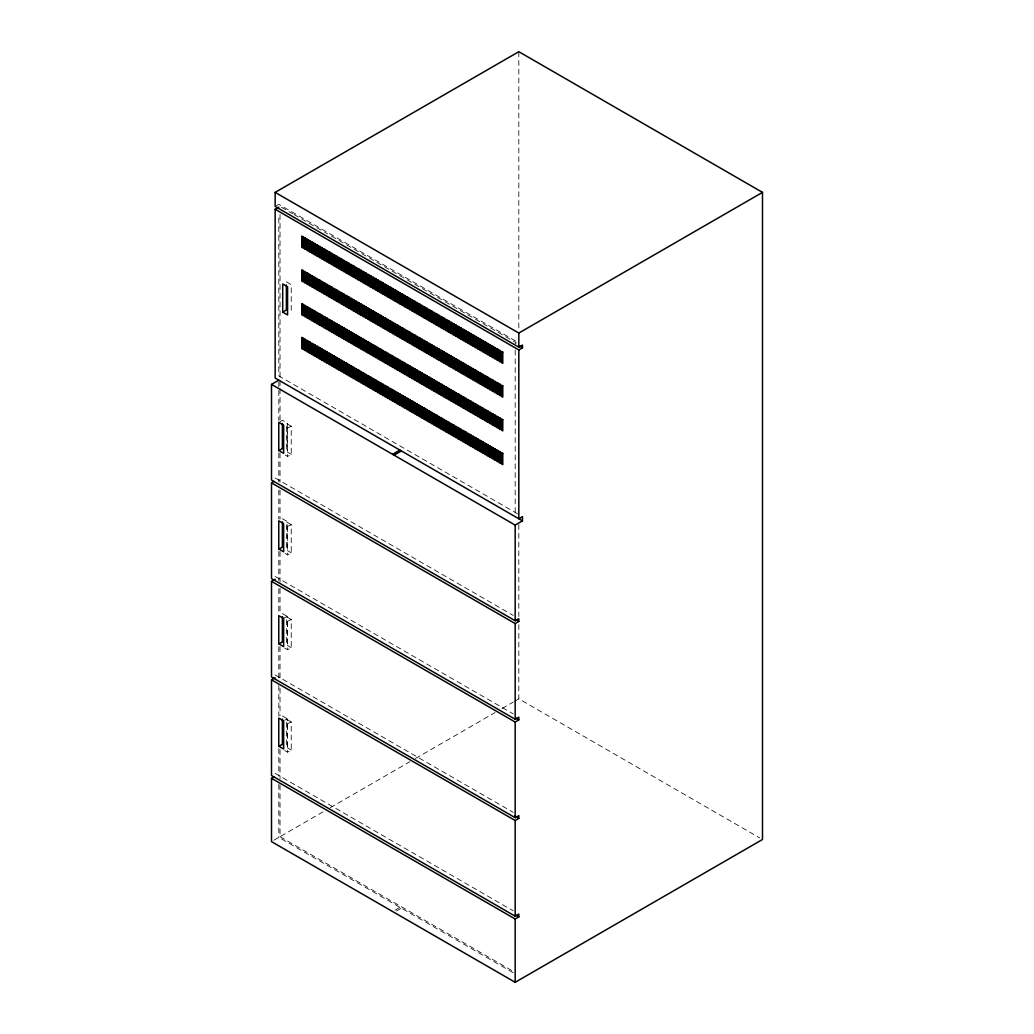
<?xml version="1.0" encoding="UTF-8"?>
<svg xmlns="http://www.w3.org/2000/svg" width="1034" height="1034" viewBox="0 0 1034 1034"><rect width="100%" height="100%" fill="white"/><g stroke="black" fill="none" stroke-linecap="round" stroke-linejoin="round"><path stroke-width="0.75" stroke-dasharray="5 3.75" d="M276.375 205.74L278.818 204.331L516.91 341.802M279.981 421.665L282.424 420.256L287.297 423.061L287.297 451.199M287.297 428.128L291.239 426.189L291.239 454.327L287.581 456.433L285.151 455.025M515.178 343.611L516.393 342.9L328.98 234.705M287.297 526.603L291.239 524.665L291.239 552.802L287.581 554.909L285.151 553.5M283.923 618.073L287.297 616.367L287.297 644.505M287.297 621.421L291.239 619.482L291.239 647.62L287.581 649.727L283.923 647.62M284.854 720.207L287.297 718.798L287.297 746.936M287.297 723.865L291.239 721.926L291.239 750.064L287.581 752.17L283.923 750.064M273.945 840.215L278.818 837.398L515.178 973.86M280.033 785.116L280.033 836.7L323.319 811.703M330.311 807.67L409.903 761.722M415.487 758.491L495.092 712.542M502.072 708.51L513.239 702.06M514.635 701.246L518.822 698.829L759.706 837.902M395.04 910.127L399.912 907.322M396.513 910.98L401.386 908.162M281.429 207.252L292.622 213.715M294.018 214.516L327.584 233.904M286.366 281.855L291.239 284.66L291.239 312.798M517.607 513.833L278.818 375.962L278.818 215.188M291.239 426.189L286.366 423.371L286.366 451.509L291.239 454.327M275.16 477.966L513.252 615.424M282.424 518.732L287.297 521.55L287.297 549.674M291.239 524.665L286.366 521.847L286.366 549.985L291.239 552.802M275.16 576.442L513.252 713.899M282.424 613.55L287.297 616.367M291.239 619.482L286.366 616.665L286.366 644.802L291.239 647.62M275.16 674.918L513.252 812.375M282.424 715.993L287.297 718.798M291.239 721.926L286.366 719.108L286.366 747.246L291.239 750.064M275.16 773.393L513.252 910.851M280.033 836.7L513.588 971.546M518.822 51.7L518.822 330.893M518.822 524.548L518.822 616.523M518.822 624.601L518.822 698.829M515.178 350.035L515.178 512.425M287.581 428.296L287.581 456.433M287.581 526.771L287.581 554.909M287.581 621.589L287.581 649.727M287.581 724.033L287.581 752.17M280.033 214.503L280.033 378.922M280.033 380.538L280.033 386.974M280.033 388.59L280.033 420.825M280.033 453.073L280.033 482.077M280.033 490.142L280.033 519.158M280.033 551.393L280.033 582.013M280.033 588.462L280.033 614.261M280.033 646.496L280.033 680.346M280.033 688.398L280.033 715.799M280.033 749.65L280.033 778.667M278.818 381.804L278.818 420.579M278.818 452.892L278.818 481.973M278.818 490.051L278.818 519.133M278.818 551.445L278.818 580.526M278.818 588.604L278.818 614.454M278.818 646.767L278.818 679.067M278.818 685.529L278.818 716.226M278.818 748.538L278.818 776.004M278.818 784.082L278.818 837.398"/><path stroke-width="1.5" d="M518.822 349.944L518.822 518.758L522.48 516.651L522.48 520.865L275.16 378.082L275.16 209.256L518.822 349.944L522.48 347.825L522.48 345.02L518.822 347.127L275.16 206.451L275.16 192.376L518.822 51.7L762.497 192.376L762.497 839.505L515.178 982.3L271.503 841.624L271.503 778.318L273.945 776.909M275.16 209.256L278.818 207.149M282.709 312.1L287.581 314.905L287.581 286.767L282.709 283.962L282.709 312.1L286.366 309.98L286.366 284.97M271.503 778.318L515.178 918.993L518.822 916.887L518.822 914.069L515.178 916.176L271.503 775.5L271.503 679.842L515.178 820.518L518.822 818.411L518.822 815.593L515.178 817.7L271.503 677.024L271.503 581.366L515.178 722.042L518.822 719.935L518.822 717.118L515.178 719.225L271.503 578.549L271.503 482.891L515.178 623.567L518.822 621.46L518.822 618.642L515.178 620.749L271.503 480.073L271.503 384.402L278.818 380.189M278.766 450.501L283.639 453.319L283.639 425.181L278.766 422.363L278.766 450.501L282.709 448.562L282.709 425.478M275.16 192.376L518.822 333.051L762.497 192.376M271.503 482.891L273.945 481.482M392.61 454.327L399.912 450.1M394.07 455.167L401.386 450.953M278.766 548.976L283.639 551.794L283.639 523.656L278.766 520.839L278.766 548.976L282.709 547.038L282.709 523.967M271.503 581.366L275.16 579.247M278.766 643.794L283.639 646.612L283.639 618.474L278.766 615.657L278.766 643.794L282.709 641.856L282.709 618.784M271.503 384.402L515.178 525.091L522.48 520.865M271.503 679.842L275.16 677.722M278.766 746.238L283.639 749.055L283.639 720.918L278.766 718.1L278.766 746.238L282.709 744.286L282.709 721.215M518.822 345.718L522.48 347.825M516.044 619.844L518.822 621.46M516.044 718.32L518.822 719.935M514.648 815.994L518.822 818.411M516.044 915.271L518.822 916.887M518.822 333.051L518.822 347.127M515.178 525.091L515.178 620.749M515.178 623.567L515.178 719.225M515.178 722.042L515.178 817.7M515.178 820.518L515.178 916.176M515.178 918.993L515.178 982.3M282.424 423.384L282.424 448.394M282.424 521.86L282.424 546.87M282.424 616.678L282.424 641.687M282.424 719.121L282.424 744.131M302.975 236.747L301.76 236.049L301.76 247.307L302.975 248.005L302.975 236.747M305.418 238.156L304.19 237.458L304.19 248.703L305.418 249.414L305.418 238.156M307.848 239.565L306.633 238.854L306.633 250.112L307.848 250.823L307.848 239.565M310.29 240.974L309.063 240.263L309.063 251.52L310.29 252.218L310.29 240.974M312.72 242.383L311.505 241.672L311.505 252.929L312.72 253.627L312.72 242.383M315.163 243.778L313.935 243.08L313.935 254.338L315.163 255.036L315.163 243.778M317.593 245.187L316.378 244.489L316.378 255.747L317.593 256.445L317.593 245.187M320.036 246.596L318.821 245.898L318.821 257.143L320.036 257.854L320.036 246.596M322.466 248.005L321.251 247.307L321.251 258.552L322.466 259.263L322.466 248.005M324.909 249.414L323.694 248.703L323.694 259.961L324.909 260.671L324.909 249.414M327.339 250.823L326.124 250.112L326.124 261.369L327.339 262.067L327.339 250.823M329.781 252.218L328.566 251.52L328.566 262.778L329.781 263.476L329.781 252.218M332.211 253.627L330.996 252.929L330.996 264.187L332.211 264.885L332.211 253.627M334.654 255.036L333.439 254.338L333.439 265.583L334.654 266.294L334.654 255.036M337.084 256.445L335.869 255.747L335.869 266.992L337.084 267.703L337.084 256.445M339.527 257.854L338.312 257.143L338.312 268.401L339.527 269.111L339.527 257.854M341.957 259.263L340.742 258.552L340.742 269.809L341.957 270.507L341.957 259.263M344.4 260.671L343.185 259.961L343.185 271.218L344.4 271.916L344.4 260.671M346.842 262.067L345.614 261.369L345.614 272.627L346.842 273.325L346.842 262.067M349.272 263.476L348.057 262.778L348.057 274.036L349.272 274.734L349.272 263.476M351.715 264.885L350.487 264.187L350.487 275.432L351.715 276.143L351.715 264.885M354.145 266.294L352.93 265.583L352.93 276.841L354.145 277.551L354.145 266.294M356.588 267.703L355.36 266.992L355.36 278.249L356.588 278.947L356.588 267.703M359.018 269.111L357.803 268.401L357.803 279.658L359.018 280.356L359.018 269.111M361.461 270.507L360.233 269.809L360.233 281.067L361.461 281.765L361.461 270.507M363.89 271.916L362.675 271.218L362.675 282.476L363.89 283.174L363.89 271.916M366.333 273.325L365.105 272.627L365.105 283.872L366.333 284.583L366.333 273.325M368.763 274.734L367.548 274.036L367.548 285.281L368.763 285.991L368.763 274.734M371.206 276.143L369.978 275.432L369.978 286.689L371.206 287.4L371.206 276.143M373.636 277.551L372.421 276.841L372.421 288.098L373.636 288.796L373.636 277.551M376.079 278.947L374.864 278.249L374.864 289.507L376.079 290.205L376.079 278.947M378.509 280.356L377.294 279.658L377.294 290.916L378.509 291.614L378.509 280.356M380.951 281.765L379.737 281.067L379.737 292.312L380.951 293.023L380.951 281.765M383.381 283.174L382.166 282.476L382.166 293.721L383.381 294.432L383.381 283.174M385.824 284.583L384.609 283.872L384.609 295.129L385.824 295.84L385.824 284.583M388.254 285.991L387.039 285.281L387.039 296.538L388.254 297.236L388.254 285.991M390.697 287.4L389.482 286.689L389.482 297.947L390.697 298.645L390.697 287.4M393.127 288.796L391.912 288.098L391.912 299.356L393.127 300.054L393.127 288.796M395.57 290.205L394.355 289.507L394.355 300.765L395.57 301.463L395.57 290.205M398 291.614L396.785 290.916L396.785 302.161L398 302.872L398 291.614M400.442 293.023L399.227 292.312L399.227 303.569L400.442 304.28L400.442 293.023M402.885 294.432L401.657 293.721L401.657 304.978L402.885 305.676L402.885 294.432M405.315 295.84L404.1 295.129L404.1 306.387L405.315 307.085L405.315 295.84M407.758 297.236L406.53 296.538L406.53 307.796L407.758 308.494L407.758 297.236M410.188 298.645L408.973 297.947L408.973 309.205L410.188 309.903L410.188 298.645M412.631 300.054L411.403 299.356L411.403 310.601L412.631 311.312L412.631 300.054M415.061 301.463L413.846 300.765L413.846 312.01L415.061 312.72L415.061 301.463M417.503 302.872L416.275 302.161L416.275 313.418L417.503 314.129L417.503 302.872M419.933 304.28L418.718 303.569L418.718 314.827L419.933 315.525L419.933 304.28M422.376 305.676L421.148 304.978L421.148 316.236L422.376 316.934L422.376 305.676M424.806 307.085L423.591 306.387L423.591 317.645L424.806 318.343L424.806 307.085M427.249 308.494L426.021 307.796L426.021 319.041L427.249 319.752L427.249 308.494M429.679 309.903L428.464 309.205L428.464 320.45L429.679 321.16L429.679 309.903M432.122 311.312L430.907 310.601L430.907 321.858L432.122 322.569L432.122 311.312M434.551 312.72L433.336 312.01L433.336 323.267L434.551 323.965L434.551 312.72M436.994 314.129L435.779 313.418L435.779 324.676L436.994 325.374L436.994 314.129M439.424 315.525L438.209 314.827L438.209 326.085L439.424 326.783L439.424 315.525M441.867 316.934L440.652 316.236L440.652 327.494L441.867 328.192L441.867 316.934M444.297 318.343L443.082 317.645L443.082 328.89L444.297 329.6L444.297 318.343M446.74 319.752L445.525 319.041L445.525 330.298L446.74 331.009L446.74 319.752M449.17 321.16L447.955 320.45L447.955 331.707L449.17 332.405L449.17 321.16M451.612 322.569L450.397 321.858L450.397 333.116L451.612 333.814L451.612 322.569M454.055 323.965L452.827 323.267L452.827 334.525L454.055 335.223L454.055 323.965M456.485 325.374L455.27 324.676L455.27 335.934L456.485 336.632L456.485 325.374M458.928 326.783L457.7 326.085L457.7 337.33L458.928 338.04L458.928 326.783M461.358 328.192L460.143 327.494L460.143 338.738L461.358 339.449L461.358 328.192M463.801 329.6L462.573 328.89L462.573 340.147L463.801 340.858L463.801 329.6M466.231 331.009L465.016 330.298L465.016 341.556L466.231 342.254L466.231 331.009M468.673 332.405L467.446 331.707L467.446 342.965L468.673 343.663L468.673 332.405M471.103 333.814L469.888 333.116L469.888 344.374L471.103 345.072L471.103 333.814M473.546 335.223L472.318 334.525L472.318 345.77L473.546 346.48L473.546 335.223M475.976 336.632L474.761 335.934L474.761 347.178L475.976 347.889L475.976 336.632M478.419 338.04L477.191 337.33L477.191 348.587L478.419 349.298L478.419 338.04M480.849 339.449L479.634 338.738L479.634 349.996L480.849 350.694L480.849 339.449M483.292 340.858L482.077 340.147L482.077 351.405L483.292 352.103L483.292 340.858M485.721 342.254L484.507 341.556L484.507 352.814L485.721 353.512L485.721 342.254M488.164 343.663L486.949 342.965L486.949 354.223L488.164 354.921L488.164 343.663M490.594 345.072L489.379 344.374L489.379 355.618L490.594 356.329L490.594 345.072M493.037 346.48L491.822 345.77L491.822 357.027L493.037 357.738L493.037 346.48M495.467 347.889L494.252 347.178L494.252 358.436L495.467 359.134L495.467 347.889M497.91 349.298L496.695 348.587L496.695 359.845L497.91 360.543L497.91 349.298M500.34 350.694L499.125 349.996L499.125 361.254L500.34 361.952L500.34 350.694M502.782 352.103L501.568 351.405L501.568 362.663L502.782 363.361L502.782 352.103M302.975 270.507L301.76 269.809L301.76 281.067L302.975 281.765L302.975 270.507M305.418 271.916L304.19 271.218L304.19 282.476L305.418 283.174L305.418 271.916M307.848 273.325L306.633 272.627L306.633 283.872L307.848 284.583L307.848 273.325M310.29 274.734L309.063 274.036L309.063 285.281L310.29 285.991L310.29 274.734M312.72 276.143L311.505 275.432L311.505 286.689L312.72 287.4L312.72 276.143M315.163 277.551L313.935 276.841L313.935 288.098L315.163 288.796L315.163 277.551M317.593 278.96L316.378 278.249L316.378 289.507L317.593 290.205L317.593 278.96M320.036 280.356L318.821 279.658L318.821 290.916L320.036 291.614L320.036 280.356M322.466 281.765L321.251 281.067L321.251 292.325L322.466 293.023L322.466 281.765M324.909 283.174L323.694 282.476L323.694 293.721L324.909 294.432L324.909 283.174M327.339 284.583L326.124 283.872L326.124 295.129L327.339 295.84L327.339 284.583M329.781 285.991L328.566 285.281L328.566 296.538L329.781 297.236L329.781 285.991M332.211 287.4L330.996 286.689L330.996 297.947L332.211 298.645L332.211 287.4M334.654 288.796L333.439 288.098L333.439 299.356L334.654 300.054L334.654 288.796M337.084 290.205L335.869 289.507L335.869 300.765L337.084 301.463L337.084 290.205M339.527 291.614L338.312 290.916L338.312 302.161L339.527 302.872L339.527 291.614M341.957 293.023L340.742 292.325L340.742 303.569L341.957 304.28L341.957 293.023M344.4 294.432L343.185 293.721L343.185 304.978L344.4 305.689L344.4 294.432M346.842 295.84L345.614 295.129L345.614 306.387L346.842 307.085L346.842 295.84M349.272 297.236L348.057 296.538L348.057 307.796L349.272 308.494L349.272 297.236M351.715 298.645L350.487 297.947L350.487 309.205L351.715 309.903L351.715 298.645M354.145 300.054L352.93 299.356L352.93 310.601L354.145 311.312L354.145 300.054M356.588 301.463L355.36 300.765L355.36 312.01L356.588 312.72L356.588 301.463M359.018 302.872L357.803 302.161L357.803 313.418L359.018 314.129L359.018 302.872M361.461 304.28L360.233 303.569L360.233 314.827L361.461 315.525L361.461 304.28M363.89 305.689L362.675 304.978L362.675 316.236L363.89 316.934L363.89 305.689M366.333 307.085L365.105 306.387L365.105 317.645L366.333 318.343L366.333 307.085M368.763 308.494L367.548 307.796L367.548 319.054L368.763 319.752L368.763 308.494M371.206 309.903L369.978 309.205L369.978 320.45L371.206 321.16L371.206 309.903M373.636 311.312L372.421 310.601L372.421 321.858L373.636 322.569L373.636 311.312M376.079 312.72L374.864 312.01L374.864 323.267L376.079 323.965L376.079 312.72M378.509 314.129L377.294 313.418L377.294 324.676L378.509 325.374L378.509 314.129M380.951 315.525L379.737 314.827L379.737 326.085L380.951 326.783L380.951 315.525M383.381 316.934L382.166 316.236L382.166 327.494L383.381 328.192L383.381 316.934M385.824 318.343L384.609 317.645L384.609 328.89L385.824 329.6L385.824 318.343M388.254 319.752L387.039 319.054L387.039 330.298L388.254 331.009L388.254 319.752M390.697 321.16L389.482 320.45L389.482 331.707L390.697 332.418L390.697 321.16M393.127 322.569L391.912 321.858L391.912 333.116L393.127 333.814L393.127 322.569M395.57 323.965L394.355 323.267L394.355 334.525L395.57 335.223L395.57 323.965M398 325.374L396.785 324.676L396.785 335.934L398 336.632L398 325.374M400.442 326.783L399.227 326.085L399.227 337.33L400.442 338.04L400.442 326.783M402.885 328.192L401.657 327.494L401.657 338.738L402.885 339.449L402.885 328.192M405.315 329.6L404.1 328.89L404.1 340.147L405.315 340.858L405.315 329.6M407.758 331.009L406.53 330.298L406.53 341.556L407.758 342.254L407.758 331.009M410.188 332.418L408.973 331.707L408.973 342.965L410.188 343.663L410.188 332.418M412.631 333.814L411.403 333.116L411.403 344.374L412.631 345.072L412.631 333.814M415.061 335.223L413.846 334.525L413.846 345.783L415.061 346.48L415.061 335.223M417.503 336.632L416.275 335.934L416.275 347.178L417.503 347.889L417.503 336.632M419.933 338.04L418.718 337.33L418.718 348.587L419.933 349.298L419.933 338.04M422.376 339.449L421.148 338.738L421.148 349.996L422.376 350.694L422.376 339.449M424.806 340.858L423.591 340.147L423.591 351.405L424.806 352.103L424.806 340.858M427.249 342.254L426.021 341.556L426.021 352.814L427.249 353.512L427.249 342.254M429.679 343.663L428.464 342.965L428.464 354.223L429.679 354.921L429.679 343.663M432.122 345.072L430.907 344.374L430.907 355.618L432.122 356.329L432.122 345.072M434.551 346.48L433.336 345.783L433.336 357.027L434.551 357.738L434.551 346.48M436.994 347.889L435.779 347.178L435.779 358.436L436.994 359.147L436.994 347.889M439.424 349.298L438.209 348.587L438.209 359.845L439.424 360.543L439.424 349.298M441.867 350.694L440.652 349.996L440.652 361.254L441.867 361.952L441.867 350.694M444.297 352.103L443.082 351.405L443.082 362.663L444.297 363.361L444.297 352.103M446.74 353.512L445.525 352.814L445.525 364.058L446.74 364.769L446.74 353.512M449.17 354.921L447.955 354.223L447.955 365.467L449.17 366.178L449.17 354.921M451.612 356.329L450.397 355.618L450.397 366.876L451.612 367.587L451.612 356.329M454.055 357.738L452.827 357.027L452.827 368.285L454.055 368.983L454.055 357.738M456.485 359.147L455.27 358.436L455.27 369.694L456.485 370.392L456.485 359.147M458.928 360.543L457.7 359.845L457.7 371.103L458.928 371.801L458.928 360.543M461.358 361.952L460.143 361.254L460.143 372.511L461.358 373.209L461.358 361.952M463.801 363.361L462.573 362.663L462.573 373.907L463.801 374.618L463.801 363.361M466.231 364.769L465.016 364.058L465.016 375.316L466.231 376.027L466.231 364.769M468.673 366.178L467.446 365.467L467.446 376.725L468.673 377.423L468.673 366.178M471.103 367.587L469.888 366.876L469.888 378.134L471.103 378.832L471.103 367.587M473.546 368.983L472.318 368.285L472.318 379.543L473.546 380.241L473.546 368.983M475.976 370.392L474.761 369.694L474.761 380.951L475.976 381.649L475.976 370.392M478.419 371.801L477.191 371.103L477.191 382.347L478.419 383.058L478.419 371.801M480.849 373.209L479.634 372.511L479.634 383.756L480.849 384.467L480.849 373.209M483.292 374.618L482.077 373.907L482.077 385.165L483.292 385.876L483.292 374.618M485.721 376.027L484.507 375.316L484.507 386.574L485.721 387.272L485.721 376.027M488.164 377.423L486.949 376.725L486.949 387.983L488.164 388.681L488.164 377.423M490.594 378.832L489.379 378.134L489.379 389.391L490.594 390.089L490.594 378.832M493.037 380.241L491.822 379.543L491.822 390.787L493.037 391.498L493.037 380.241M495.467 381.649L494.252 380.951L494.252 392.196L495.467 392.907L495.467 381.649M497.91 383.058L496.695 382.347L496.695 393.605L497.91 394.316L497.91 383.058M500.34 384.467L499.125 383.756L499.125 395.014L500.34 395.712L500.34 384.467M502.782 385.876L501.568 385.165L501.568 396.423L502.782 397.121L502.782 385.876M302.975 304.28L301.76 303.569L301.76 314.827L302.975 315.525L302.975 304.28M305.418 305.689L304.19 304.978L304.19 316.236L305.418 316.934L305.418 305.689M307.848 307.085L306.633 306.387L306.633 317.645L307.848 318.343L307.848 307.085M310.29 308.494L309.063 307.796L309.063 319.054L310.29 319.752L310.29 308.494M312.72 309.903L311.505 309.205L311.505 320.45L312.72 321.16L312.72 309.903M315.163 311.312L313.935 310.601L313.935 321.858L315.163 322.569L315.163 311.312M317.593 312.72L316.378 312.01L316.378 323.267L317.593 323.978L317.593 312.72M320.036 314.129L318.821 313.418L318.821 324.676L320.036 325.374L320.036 314.129M322.466 315.525L321.251 314.827L321.251 326.085L322.466 326.783L322.466 315.525M324.909 316.934L323.694 316.236L323.694 327.494L324.909 328.192L324.909 316.934M327.339 318.343L326.124 317.645L326.124 328.89L327.339 329.6L327.339 318.343M329.781 319.752L328.566 319.054L328.566 330.298L329.781 331.009L329.781 319.752M332.211 321.16L330.996 320.45L330.996 331.707L332.211 332.418L332.211 321.16M334.654 322.569L333.439 321.858L333.439 333.116L334.654 333.814L334.654 322.569M337.084 323.965L335.869 323.267L335.869 334.525L337.084 335.223L337.084 323.965M339.527 325.374L338.312 324.676L338.312 335.934L339.527 336.632L339.527 325.374M341.957 326.783L340.742 326.085L340.742 337.342L341.957 338.04L341.957 326.783M344.4 328.192L343.185 327.494L343.185 338.738L344.4 339.449L344.4 328.192M346.842 329.6L345.614 328.89L345.614 340.147L346.842 340.858L346.842 329.6M349.272 331.009L348.057 330.298L348.057 341.556L349.272 342.254L349.272 331.009M351.715 332.418L350.487 331.707L350.487 342.965L351.715 343.663L351.715 332.418M354.145 333.814L352.93 333.116L352.93 344.374L354.145 345.072L354.145 333.814M356.588 335.223L355.36 334.525L355.36 345.783L356.588 346.48L356.588 335.223M359.018 336.632L357.803 335.934L357.803 347.178L359.018 347.889L359.018 336.632M361.461 338.04L360.233 337.342L360.233 348.587L361.461 349.298L361.461 338.04M363.89 339.449L362.675 338.738L362.675 349.996L363.89 350.707L363.89 339.449M366.333 340.858L365.105 340.147L365.105 351.405L366.333 352.103L366.333 340.858M368.763 342.254L367.548 341.556L367.548 352.814L368.763 353.512L368.763 342.254M371.206 343.663L369.978 342.965L369.978 354.223L371.206 354.921L371.206 343.663M373.636 345.072L372.421 344.374L372.421 355.618L373.636 356.329L373.636 345.072M376.079 346.48L374.864 345.783L374.864 357.027L376.079 357.738L376.079 346.48M378.509 347.889L377.294 347.178L377.294 358.436L378.509 359.147L378.509 347.889M380.951 349.298L379.737 348.587L379.737 359.845L380.951 360.543L380.951 349.298M383.381 350.707L382.166 349.996L382.166 361.254L383.381 361.952L383.381 350.707M385.824 352.103L384.609 351.405L384.609 362.663L385.824 363.361L385.824 352.103M388.254 353.512L387.039 352.814L387.039 364.071L388.254 364.769L388.254 353.512M390.697 354.921L389.482 354.223L389.482 365.467L390.697 366.178L390.697 354.921M393.127 356.329L391.912 355.618L391.912 366.876L393.127 367.587L393.127 356.329M395.57 357.738L394.355 357.027L394.355 368.285L395.57 368.983L395.57 357.738M398 359.147L396.785 358.436L396.785 369.694L398 370.392L398 359.147M400.442 360.543L399.227 359.845L399.227 371.103L400.442 371.801L400.442 360.543M402.885 361.952L401.657 361.254L401.657 372.511L402.885 373.209L402.885 361.952M405.315 363.361L404.1 362.663L404.1 373.907L405.315 374.618L405.315 363.361M407.758 364.769L406.53 364.071L406.53 375.316L407.758 376.027L407.758 364.769M410.188 366.178L408.973 365.467L408.973 376.725L410.188 377.436L410.188 366.178M412.631 367.587L411.403 366.876L411.403 378.134L412.631 378.832L412.631 367.587M415.061 368.983L413.846 368.285L413.846 379.543L415.061 380.241L415.061 368.983M417.503 370.392L416.275 369.694L416.275 380.951L417.503 381.649L417.503 370.392M419.933 371.801L418.718 371.103L418.718 382.347L419.933 383.058L419.933 371.801M422.376 373.209L421.148 372.511L421.148 383.756L422.376 384.467L422.376 373.209M424.806 374.618L423.591 373.907L423.591 385.165L424.806 385.876L424.806 374.618M427.249 376.027L426.021 375.316L426.021 386.574L427.249 387.272L427.249 376.027M429.679 377.436L428.464 376.725L428.464 387.983L429.679 388.681L429.679 377.436M432.122 378.832L430.907 378.134L430.907 389.391L432.122 390.089L432.122 378.832M434.551 380.241L433.336 379.543L433.336 390.8L434.551 391.498L434.551 380.241M436.994 381.649L435.779 380.951L435.779 392.196L436.994 392.907L436.994 381.649M439.424 383.058L438.209 382.347L438.209 393.605L439.424 394.316L439.424 383.058M441.867 384.467L440.652 383.756L440.652 395.014L441.867 395.712L441.867 384.467M444.297 385.876L443.082 385.165L443.082 396.423L444.297 397.121L444.297 385.876M446.74 387.272L445.525 386.574L445.525 397.832L446.74 398.529L446.74 387.272M449.17 388.681L447.955 387.983L447.955 399.24L449.17 399.938L449.17 388.681M451.612 390.089L450.397 389.391L450.397 400.636L451.612 401.347L451.612 390.089M454.055 391.498L452.827 390.8L452.827 402.045L454.055 402.756L454.055 391.498M456.485 392.907L455.27 392.196L455.27 403.454L456.485 404.165L456.485 392.907M458.928 394.316L457.7 393.605L457.7 404.863L458.928 405.561L458.928 394.316M461.358 395.712L460.143 395.014L460.143 406.272L461.358 406.969L461.358 395.712M463.801 397.121L462.573 396.423L462.573 407.68L463.801 408.378L463.801 397.121M466.231 398.529L465.016 397.832L465.016 409.076L466.231 409.787L466.231 398.529M468.673 399.938L467.446 399.24L467.446 410.485L468.673 411.196L468.673 399.938M471.103 401.347L469.888 400.636L469.888 411.894L471.103 412.605L471.103 401.347M473.546 402.756L472.318 402.045L472.318 413.303L473.546 414.001L473.546 402.756M475.976 404.165L474.761 403.454L474.761 414.712L475.976 415.409L475.976 404.165M478.419 405.561L477.191 404.863L477.191 416.12L478.419 416.818L478.419 405.561M480.849 406.969L479.634 406.272L479.634 417.529L480.849 418.227L480.849 406.969M483.292 408.378L482.077 407.68L482.077 418.925L483.292 419.636L483.292 408.378M485.721 409.787L484.507 409.076L484.507 420.334L485.721 421.045L485.721 409.787M488.164 411.196L486.949 410.485L486.949 421.743L488.164 422.441L488.164 411.196M490.594 412.605L489.379 411.894L489.379 423.152L490.594 423.85L490.594 412.605M493.037 414.001L491.822 413.303L491.822 424.56L493.037 425.258L493.037 414.001M495.467 415.409L494.252 414.712L494.252 425.969L495.467 426.667L495.467 415.409M497.91 416.818L496.695 416.12L496.695 427.365L497.91 428.076L497.91 416.818M500.34 418.227L499.125 417.529L499.125 428.774L500.34 429.485L500.34 418.227M502.782 419.636L501.568 418.925L501.568 430.183L502.782 430.894L502.782 419.636M302.975 338.04L301.76 337.342L301.76 348.587L302.975 349.298L302.975 338.04M305.418 339.449L304.19 338.738L304.19 349.996L305.418 350.707L305.418 339.449M307.848 340.858L306.633 340.147L306.633 351.405L307.848 352.103L307.848 340.858M310.29 342.254L309.063 341.556L309.063 352.814L310.29 353.512L310.29 342.254M312.72 343.663L311.505 342.965L311.505 354.223L312.72 354.921L312.72 343.663M315.163 345.072L313.935 344.374L313.935 355.631L315.163 356.329L315.163 345.072M317.593 346.48L316.378 345.783L316.378 357.027L317.593 357.738L317.593 346.48M320.036 347.889L318.821 347.178L318.821 358.436L320.036 359.147L320.036 347.889M322.466 349.298L321.251 348.587L321.251 359.845L322.466 360.543L322.466 349.298M324.909 350.707L323.694 349.996L323.694 361.254L324.909 361.952L324.909 350.707M327.339 352.103L326.124 351.405L326.124 362.663L327.339 363.361L327.339 352.103M329.781 353.512L328.566 352.814L328.566 364.071L329.781 364.769L329.781 353.512M332.211 354.921L330.996 354.223L330.996 365.467L332.211 366.178L332.211 354.921M334.654 356.329L333.439 355.618L333.439 366.876L334.654 367.587L334.654 356.329M337.084 357.738L335.869 357.027L335.869 368.285L337.084 368.996L337.084 357.738M339.527 359.147L338.312 358.436L338.312 369.694L339.527 370.392L339.527 359.147M341.957 360.543L340.742 359.845L340.742 371.103L341.957 371.801L341.957 360.543M344.4 361.952L343.185 361.254L343.185 372.511L344.4 373.209L344.4 361.952M346.842 363.361L345.614 362.663L345.614 373.907L346.842 374.618L346.842 363.361M349.272 364.769L348.057 364.071L348.057 375.316L349.272 376.027L349.272 364.769M351.715 366.178L350.487 365.467L350.487 376.725L351.715 377.436L351.715 366.178M354.145 367.587L352.93 366.876L352.93 378.134L354.145 378.832L354.145 367.587M356.588 368.983L355.36 368.285L355.36 379.543L356.588 380.241L356.588 368.983M359.018 370.392L357.803 369.694L357.803 380.951L359.018 381.649L359.018 370.392M361.461 371.801L360.233 371.103L360.233 382.36L361.461 383.058L361.461 371.801M363.89 373.209L362.675 372.511L362.675 383.756L363.89 384.467L363.89 373.209M366.333 374.618L365.105 373.907L365.105 385.165L366.333 385.876L366.333 374.618M368.763 376.027L367.548 375.316L367.548 386.574L368.763 387.272L368.763 376.027M371.206 377.436L369.978 376.725L369.978 387.983L371.206 388.681L371.206 377.436M373.636 378.832L372.421 378.134L372.421 389.391L373.636 390.089L373.636 378.832M376.079 380.241L374.864 379.543L374.864 390.8L376.079 391.498L376.079 380.241M378.509 381.649L377.294 380.951L377.294 392.196L378.509 392.907L378.509 381.649M380.951 383.058L379.737 382.347L379.737 393.605L380.951 394.316L380.951 383.058M383.381 384.467L382.166 383.756L382.166 395.014L383.381 395.725L383.381 384.467M385.824 385.876L384.609 385.165L384.609 396.423L385.824 397.121L385.824 385.876M388.254 387.272L387.039 386.574L387.039 397.832L388.254 398.529L388.254 387.272M390.697 388.681L389.482 387.983L389.482 399.24L390.697 399.938L390.697 388.681M393.127 390.089L391.912 389.391L391.912 400.636L393.127 401.347L393.127 390.089M395.57 391.498L394.355 390.8L394.355 402.045L395.57 402.756L395.57 391.498M398 392.907L396.785 392.196L396.785 403.454L398 404.165L398 392.907M400.442 394.316L399.227 393.605L399.227 404.863L400.442 405.561L400.442 394.316M402.885 395.712L401.657 395.014L401.657 406.272L402.885 406.969L402.885 395.712M405.315 397.121L404.1 396.423L404.1 407.68L405.315 408.378L405.315 397.121M407.758 398.529L406.53 397.832L406.53 409.089L407.758 409.787L407.758 398.529M410.188 399.938L408.973 399.24L408.973 410.485L410.188 411.196L410.188 399.938M412.631 401.347L411.403 400.636L411.403 411.894L412.631 412.605L412.631 401.347M415.061 402.756L413.846 402.045L413.846 413.303L415.061 414.001L415.061 402.756M417.503 404.165L416.275 403.454L416.275 414.712L417.503 415.409L417.503 404.165M419.933 405.561L418.718 404.863L418.718 416.12L419.933 416.818L419.933 405.561M422.376 406.969L421.148 406.272L421.148 417.529L422.376 418.227L422.376 406.969M424.806 408.378L423.591 407.68L423.591 418.925L424.806 419.636L424.806 408.378M427.249 409.787L426.021 409.089L426.021 420.334L427.249 421.045L427.249 409.787M429.679 411.196L428.464 410.485L428.464 421.743L429.679 422.454L429.679 411.196M432.122 412.605L430.907 411.894L430.907 423.152L432.122 423.85L432.122 412.605M434.551 414.001L433.336 413.303L433.336 424.56L434.551 425.258L434.551 414.001M436.994 415.409L435.779 414.712L435.779 425.969L436.994 426.667L436.994 415.409M439.424 416.818L438.209 416.12L438.209 427.365L439.424 428.076L439.424 416.818M441.867 418.227L440.652 417.529L440.652 428.774L441.867 429.485L441.867 418.227M444.297 419.636L443.082 418.925L443.082 430.183L444.297 430.894L444.297 419.636M446.74 421.045L445.525 420.334L445.525 431.592L446.74 432.29L446.74 421.045M449.17 422.454L447.955 421.743L447.955 433L449.17 433.698L449.17 422.454M451.612 423.85L450.397 423.152L450.397 434.409L451.612 435.107L451.612 423.85M454.055 425.258L452.827 424.56L452.827 435.818L454.055 436.516L454.055 425.258M456.485 426.667L455.27 425.969L455.27 437.214L456.485 437.925L456.485 426.667M458.928 428.076L457.7 427.365L457.7 438.623L458.928 439.334L458.928 428.076M461.358 429.485L460.143 428.774L460.143 440.032L461.358 440.73L461.358 429.485M463.801 430.894L462.573 430.183L462.573 441.44L463.801 442.138L463.801 430.894M466.231 432.29L465.016 431.592L465.016 442.849L466.231 443.547L466.231 432.29M468.673 433.698L467.446 433L467.446 444.258L468.673 444.956L468.673 433.698M471.103 435.107L469.888 434.409L469.888 445.654L471.103 446.365L471.103 435.107M473.546 436.516L472.318 435.818L472.318 447.063L473.546 447.774L473.546 436.516M475.976 437.925L474.761 437.214L474.761 448.472L475.976 449.183L475.976 437.925M478.419 439.334L477.191 438.623L477.191 449.88L478.419 450.578L478.419 439.334M480.849 440.73L479.634 440.032L479.634 451.289L480.849 451.987L480.849 440.73M483.292 442.138L482.077 441.44L482.077 452.698L483.292 453.396L483.292 442.138M485.721 443.547L484.507 442.849L484.507 454.094L485.721 454.805L485.721 443.547M488.164 444.956L486.949 444.258L486.949 455.503L488.164 456.214L488.164 444.956M490.594 446.365L489.379 445.654L489.379 456.912L490.594 457.623L490.594 446.365M493.037 447.774L491.822 447.063L491.822 458.321L493.037 459.018L493.037 447.774M495.467 449.183L494.252 448.472L494.252 459.729L495.467 460.427L495.467 449.183M497.91 450.578L496.695 449.88L496.695 461.138L497.91 461.836L497.91 450.578M500.34 451.987L499.125 451.289L499.125 462.547L500.34 463.245L500.34 451.987M502.782 453.396L501.568 452.698L501.568 463.943L502.782 464.654L502.782 453.396"/></g></svg>
